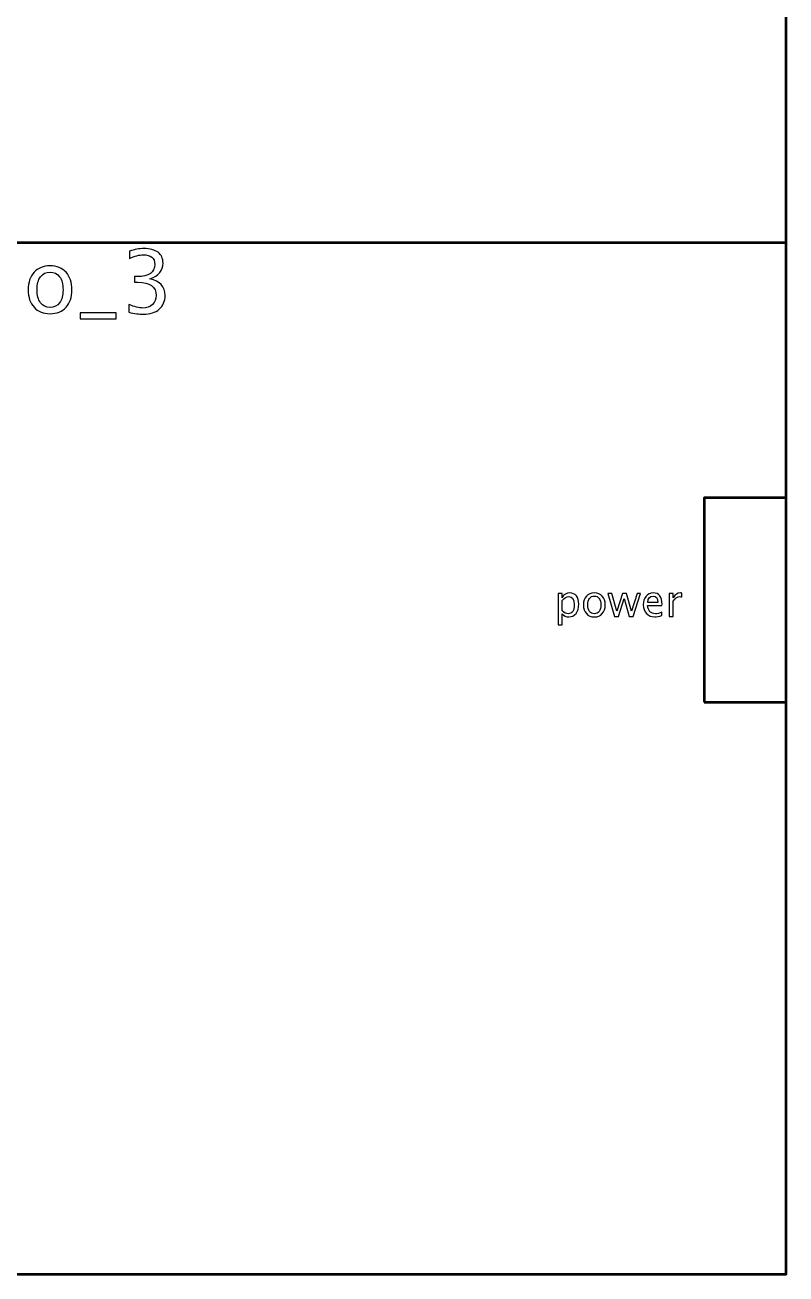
# Model space of a CAD drawing. Header units: centimetres. Extents: x -69 to 69, y -115 to 104.
# Drawn here: x -36.35 to -28.9, y 55.95 to 68.18 of the extents above; entities that cross this region are included whole.
import ezdxf

# ---------------------------------------------------------------- set-up
doc = ezdxf.new("R2010")
doc.units = ezdxf.units.CM
doc.header["$MEASUREMENT"] = 0
doc.layers.add('Layer 1', color=7, linetype='Continuous')

msp = doc.modelspace()

# ---------------------------------------------------------------- linework, layer by layer
at = {"layer": 'Layer 1', "lineweight": 53}
for points in [[(-58.1, 55.95), (-28.9, 55.95), (-28.9, 76.05), (-58.1, 76.05), (-58.1, 55.95)], [(-29.7, 61.55), (-28.9, 61.55), (-28.9, 63.55), (-29.7, 63.55), (-29.7, 61.55)]]:
    msp.add_lwpolyline(points, close=True, dxfattribs=at)
msp.add_open_spline([(-58.1, 66.05), (-58.1, 66.05), (-28.9, 66.05), (-28.9, 66.05)], degree=3, dxfattribs=at)
at = {"layer": 'Layer 1'}
for points, knots in [([(-35.3361, 65.36699), (-35.3361, 65.36699), (-35.3361, 65.44319), (-35.3361, 65.44319), (-35.3361, 65.44319), (-35.27796, 65.42005), (-35.23238, 65.40848), (-35.19894, 65.40848), (-35.19894, 65.40848), (-35.15957, 65.40848), (-35.12782, 65.41977), (-35.10341, 65.44249), (-35.10341, 65.44249), (-35.07899, 65.46521), (-35.06686, 65.49484), (-35.06686, 65.53125), (-35.06686, 65.53125), (-35.06686, 65.61761), (-35.12697, 65.66079), (-35.2472, 65.66079), (-35.2472, 65.66079), (-35.2472, 65.66079), (-35.27937, 65.66079), (-35.27937, 65.66079), (-35.27937, 65.66079), (-35.27937, 65.66079), (-35.27937, 65.7154), (-35.27937, 65.7154), (-35.27937, 65.7154), (-35.27937, 65.7154), (-35.25087, 65.71582), (-35.25087, 65.71582), (-35.25087, 65.71582), (-35.13784, 65.71582), (-35.08125, 65.75561), (-35.08125, 65.83534), (-35.08125, 65.83534), (-35.08125, 65.89786), (-35.11879, 65.92918), (-35.19372, 65.92918), (-35.19372, 65.92918), (-35.23393, 65.92918), (-35.27853, 65.91761), (-35.32763, 65.89447), (-35.32763, 65.89447), (-35.32763, 65.89447), (-35.32763, 65.96559), (-35.32763, 65.96559), (-35.32763, 65.96559), (-35.27951, 65.98196), (-35.23309, 65.99014), (-35.1885, 65.99014), (-35.1885, 65.99014), (-35.12782, 65.99014), (-35.08111, 65.97801), (-35.04866, 65.95374), (-35.04866, 65.95374), (-35.0162, 65.92961), (-34.99997, 65.89447), (-34.99997, 65.84847), (-34.99997, 65.84847), (-34.99997, 65.77664), (-35.04245, 65.72542), (-35.12754, 65.69494), (-35.12754, 65.69494), (-35.0289, 65.67194), (-34.97965, 65.61789), (-34.97965, 65.53252), (-34.97965, 65.53252), (-34.97965, 65.47494), (-34.9987, 65.42965), (-35.03666, 65.39677), (-35.03666, 65.39677), (-35.07462, 65.36389), (-35.12683, 65.34752), (-35.19315, 65.34752), (-35.19315, 65.34752), (-35.23097, 65.34752), (-35.27853, 65.35401), (-35.3361, 65.36699)], [0, 0, 0, 0, 0.04761905, 0.04761905, 0.04761905, 0.04761905, 0.0952381, 0.0952381, 0.0952381, 0.0952381, 0.14285714, 0.14285714, 0.14285714, 0.14285714, 0.19047619, 0.19047619, 0.19047619, 0.19047619, 0.23809524, 0.23809524, 0.23809524, 0.23809524, 0.28571429, 0.28571429, 0.28571429, 0.28571429, 0.33333333, 0.33333333, 0.33333333, 0.33333333, 0.38095238, 0.38095238, 0.38095238, 0.38095238, 0.42857143, 0.42857143, 0.42857143, 0.42857143, 0.47619048, 0.47619048, 0.47619048, 0.47619048, 0.52380952, 0.52380952, 0.52380952, 0.52380952, 0.57142857, 0.57142857, 0.57142857, 0.57142857, 0.61904762, 0.61904762, 0.61904762, 0.61904762, 0.66666667, 0.66666667, 0.66666667, 0.66666667, 0.71428571, 0.71428571, 0.71428571, 0.71428571, 0.76190476, 0.76190476, 0.76190476, 0.76190476, 0.80952381, 0.80952381, 0.80952381, 0.80952381, 0.85714286, 0.85714286, 0.85714286, 0.85714286, 0.9047619, 0.9047619, 0.9047619, 0.9047619, 1, 1, 1, 1]), ([(-36.10601, 65.3526), (-36.17191, 65.3526), (-36.22412, 65.37363), (-36.26251, 65.41568), (-36.26251, 65.41568), (-36.30103, 65.45773), (-36.32022, 65.51488), (-36.32022, 65.58699), (-36.32022, 65.58699), (-36.32022, 65.65895), (-36.30103, 65.71596), (-36.26251, 65.75787), (-36.26251, 65.75787), (-36.22412, 65.79978), (-36.17191, 65.82081), (-36.10601, 65.82081), (-36.10601, 65.82081), (-36.04011, 65.82081), (-35.9879, 65.79978), (-35.94952, 65.75787), (-35.94952, 65.75787), (-35.911, 65.71596), (-35.8918, 65.65895), (-35.8918, 65.58699), (-35.8918, 65.58699), (-35.8918, 65.51488), (-35.911, 65.45773), (-35.94952, 65.41568), (-35.94952, 65.41568), (-35.9879, 65.37363), (-36.04011, 65.3526), (-36.10601, 65.3526)], [0, 0, 0, 0, 0.11111111, 0.11111111, 0.11111111, 0.11111111, 0.22222222, 0.22222222, 0.22222222, 0.22222222, 0.33333333, 0.33333333, 0.33333333, 0.33333333, 0.44444444, 0.44444444, 0.44444444, 0.44444444, 0.55555556, 0.55555556, 0.55555556, 0.55555556, 0.66666667, 0.66666667, 0.66666667, 0.66666667, 0.77777778, 0.77777778, 0.77777778, 0.77777778, 1, 1, 1, 1]), ([(-36.10615, 65.41356), (-36.06594, 65.41356), (-36.03461, 65.42866), (-36.01231, 65.459), (-36.01231, 65.459), (-35.99016, 65.4892), (-35.97901, 65.53195), (-35.97901, 65.58699), (-35.97901, 65.58699), (-35.97901, 65.64188), (-35.99016, 65.68449), (-36.01231, 65.71469), (-36.01231, 65.71469), (-36.03461, 65.74475), (-36.06594, 65.75985), (-36.10615, 65.75985), (-36.10615, 65.75985), (-36.14651, 65.75985), (-36.17784, 65.74475), (-36.19985, 65.71469), (-36.19985, 65.71469), (-36.22201, 65.68449), (-36.23301, 65.64188), (-36.23301, 65.58699), (-36.23301, 65.58699), (-36.23301, 65.53195), (-36.22201, 65.4892), (-36.19985, 65.459), (-36.19985, 65.459), (-36.17784, 65.42866), (-36.14651, 65.41356), (-36.10615, 65.41356)], [0, 0, 0, 0, 0.11111111, 0.11111111, 0.11111111, 0.11111111, 0.22222222, 0.22222222, 0.22222222, 0.22222222, 0.33333333, 0.33333333, 0.33333333, 0.33333333, 0.44444444, 0.44444444, 0.44444444, 0.44444444, 0.55555556, 0.55555556, 0.55555556, 0.55555556, 0.66666667, 0.66666667, 0.66666667, 0.66666667, 0.77777778, 0.77777778, 0.77777778, 0.77777778, 1, 1, 1, 1]), ([(-35.81024, 65.3018), (-35.81024, 65.3018), (-35.81024, 65.36276), (-35.81024, 65.36276), (-35.81024, 65.36276), (-35.81024, 65.36276), (-35.45803, 65.36276), (-35.45803, 65.36276), (-35.45803, 65.36276), (-35.45803, 65.36276), (-35.45803, 65.3018), (-35.45803, 65.3018), (-35.45803, 65.3018), (-35.45803, 65.3018), (-35.81024, 65.3018), (-35.81024, 65.3018)], [0, 0, 0, 0, 0.2, 0.2, 0.2, 0.2, 0.4, 0.4, 0.4, 0.4, 0.6, 0.6, 0.6, 0.6, 1, 1, 1, 1]), ([(-31.13256, 62.30765), (-31.13256, 62.30765), (-31.13256, 62.61371), (-31.13256, 62.61371), (-31.13256, 62.61371), (-31.13256, 62.61371), (-31.09192, 62.61371), (-31.09192, 62.61371), (-31.09192, 62.61371), (-31.09192, 62.61371), (-31.09192, 62.57131), (-31.09192, 62.57131), (-31.09192, 62.57131), (-31.07527, 62.60271), (-31.05022, 62.61837), (-31.01685, 62.61837), (-31.01685, 62.61837), (-30.98983, 62.61837), (-30.96859, 62.60856), (-30.95307, 62.58888), (-30.95307, 62.58888), (-30.93755, 62.56919), (-30.92979, 62.54231), (-30.92979, 62.50824), (-30.92979, 62.50824), (-30.92979, 62.47112), (-30.9386, 62.44114), (-30.95617, 62.41842), (-30.95617, 62.41842), (-30.97374, 62.39563), (-30.99688, 62.38427), (-31.02553, 62.38427), (-31.02553, 62.38427), (-31.05213, 62.38427), (-31.07428, 62.39443), (-31.09192, 62.41482), (-31.09192, 62.41482), (-31.09192, 62.41482), (-31.09192, 62.30765), (-31.09192, 62.30765), (-31.09192, 62.30765), (-31.09192, 62.30765), (-31.13256, 62.30765), (-31.13256, 62.30765)], [0, 0, 0, 0, 0.08333333, 0.08333333, 0.08333333, 0.08333333, 0.16666667, 0.16666667, 0.16666667, 0.16666667, 0.25, 0.25, 0.25, 0.25, 0.33333333, 0.33333333, 0.33333333, 0.33333333, 0.41666667, 0.41666667, 0.41666667, 0.41666667, 0.5, 0.5, 0.5, 0.5, 0.58333333, 0.58333333, 0.58333333, 0.58333333, 0.66666667, 0.66666667, 0.66666667, 0.66666667, 0.75, 0.75, 0.75, 0.75, 0.83333333, 0.83333333, 0.83333333, 0.83333333, 1, 1, 1, 1]), ([(-30.77682, 62.38427), (-30.80977, 62.38427), (-30.83587, 62.39478), (-30.85506, 62.41581), (-30.85506, 62.41581), (-30.87432, 62.43683), (-30.88392, 62.46541), (-30.88392, 62.50146), (-30.88392, 62.50146), (-30.88392, 62.53744), (-30.87432, 62.56595), (-30.85506, 62.5869), (-30.85506, 62.5869), (-30.83587, 62.60786), (-30.80977, 62.61837), (-30.77682, 62.61837), (-30.77682, 62.61837), (-30.74387, 62.61837), (-30.71776, 62.60786), (-30.69857, 62.5869), (-30.69857, 62.5869), (-30.67931, 62.56595), (-30.66972, 62.53744), (-30.66972, 62.50146), (-30.66972, 62.50146), (-30.66972, 62.46541), (-30.67931, 62.43683), (-30.69857, 62.41581), (-30.69857, 62.41581), (-30.71776, 62.39478), (-30.74387, 62.38427), (-30.77682, 62.38427)], [0, 0, 0, 0, 0.11111111, 0.11111111, 0.11111111, 0.11111111, 0.22222222, 0.22222222, 0.22222222, 0.22222222, 0.33333333, 0.33333333, 0.33333333, 0.33333333, 0.44444444, 0.44444444, 0.44444444, 0.44444444, 0.55555556, 0.55555556, 0.55555556, 0.55555556, 0.66666667, 0.66666667, 0.66666667, 0.66666667, 0.77777778, 0.77777778, 0.77777778, 0.77777778, 1, 1, 1, 1]), ([(-30.11521, 62.39655), (-30.14252, 62.38836), (-30.16587, 62.38427), (-30.18535, 62.38427), (-30.18535, 62.38427), (-30.21858, 62.38427), (-30.2456, 62.39528), (-30.26641, 62.41722), (-30.26641, 62.41722), (-30.28723, 62.43916), (-30.29767, 62.4676), (-30.29767, 62.50259), (-30.29767, 62.50259), (-30.29767, 62.53653), (-30.2885, 62.5644), (-30.27008, 62.5862), (-30.27008, 62.5862), (-30.25167, 62.60793), (-30.2281, 62.61879), (-30.19939, 62.61879), (-30.19939, 62.61879), (-30.17222, 62.61879), (-30.1512, 62.60913), (-30.13638, 62.5898), (-30.13638, 62.5898), (-30.12156, 62.57046), (-30.11416, 62.54309), (-30.11416, 62.5076), (-30.11416, 62.5076), (-30.11416, 62.5076), (-30.11437, 62.49518), (-30.11437, 62.49518), (-30.11437, 62.49518), (-30.11437, 62.49518), (-30.25618, 62.49518), (-30.25618, 62.49518), (-30.25618, 62.49518), (-30.25026, 62.44156), (-30.22408, 62.41475), (-30.17773, 62.41475), (-30.17773, 62.41475), (-30.16072, 62.41475), (-30.13991, 62.41955), (-30.11521, 62.42914), (-30.11521, 62.42914), (-30.11521, 62.42914), (-30.11521, 62.39655), (-30.11521, 62.39655)], [0, 0, 0, 0, 0.07692308, 0.07692308, 0.07692308, 0.07692308, 0.15384615, 0.15384615, 0.15384615, 0.15384615, 0.23076923, 0.23076923, 0.23076923, 0.23076923, 0.30769231, 0.30769231, 0.30769231, 0.30769231, 0.38461538, 0.38461538, 0.38461538, 0.38461538, 0.46153846, 0.46153846, 0.46153846, 0.46153846, 0.53846154, 0.53846154, 0.53846154, 0.53846154, 0.61538462, 0.61538462, 0.61538462, 0.61538462, 0.69230769, 0.69230769, 0.69230769, 0.69230769, 0.76923077, 0.76923077, 0.76923077, 0.76923077, 0.84615385, 0.84615385, 0.84615385, 0.84615385, 1, 1, 1, 1]), ([(-30.04402, 62.38935), (-30.04402, 62.38935), (-30.04402, 62.61371), (-30.04402, 62.61371), (-30.04402, 62.61371), (-30.04402, 62.61371), (-30.00338, 62.61371), (-30.00338, 62.61371), (-30.00338, 62.61371), (-30.00338, 62.61371), (-30.00338, 62.57131), (-30.00338, 62.57131), (-30.00338, 62.57131), (-29.98722, 62.60271), (-29.9638, 62.61837), (-29.93304, 62.61837), (-29.93304, 62.61837), (-29.92887, 62.61837), (-29.9245, 62.61802), (-29.91998, 62.61731), (-29.91998, 62.61731), (-29.91998, 62.61731), (-29.91998, 62.57928), (-29.91998, 62.57928), (-29.91998, 62.57928), (-29.92704, 62.58161), (-29.93325, 62.58281), (-29.93861, 62.58281), (-29.93861, 62.58281), (-29.96443, 62.58281), (-29.98602, 62.56757), (-30.00338, 62.53702), (-30.00338, 62.53702), (-30.00338, 62.53702), (-30.00338, 62.38935), (-30.00338, 62.38935), (-30.00338, 62.38935), (-30.00338, 62.38935), (-30.04402, 62.38935), (-30.04402, 62.38935)], [0, 0, 0, 0, 0.09090909, 0.09090909, 0.09090909, 0.09090909, 0.18181818, 0.18181818, 0.18181818, 0.18181818, 0.27272727, 0.27272727, 0.27272727, 0.27272727, 0.36363636, 0.36363636, 0.36363636, 0.36363636, 0.45454545, 0.45454545, 0.45454545, 0.45454545, 0.54545455, 0.54545455, 0.54545455, 0.54545455, 0.63636364, 0.63636364, 0.63636364, 0.63636364, 0.72727273, 0.72727273, 0.72727273, 0.72727273, 0.81818182, 0.81818182, 0.81818182, 0.81818182, 1, 1, 1, 1]), ([(-31.09192, 62.44283), (-31.07097, 62.42413), (-31.051, 62.41475), (-31.03202, 62.41475), (-31.03202, 62.41475), (-31.01332, 62.41475), (-30.99886, 62.42258), (-30.9887, 62.43817), (-30.9887, 62.43817), (-30.97847, 62.45377), (-30.97339, 62.47571), (-30.97339, 62.50407), (-30.97339, 62.50407), (-30.97339, 62.55657), (-30.99074, 62.58281), (-31.02546, 62.58281), (-31.02546, 62.58281), (-31.04818, 62.58281), (-31.07033, 62.57054), (-31.09192, 62.54591), (-31.09192, 62.54591), (-31.09192, 62.54591), (-31.09192, 62.44283), (-31.09192, 62.44283)], [0, 0, 0, 0, 0.14285714, 0.14285714, 0.14285714, 0.14285714, 0.28571429, 0.28571429, 0.28571429, 0.28571429, 0.42857143, 0.42857143, 0.42857143, 0.42857143, 0.57142857, 0.57142857, 0.57142857, 0.57142857, 0.71428571, 0.71428571, 0.71428571, 0.71428571, 1, 1, 1, 1]), ([(-30.77689, 62.41475), (-30.75678, 62.41475), (-30.74112, 62.4223), (-30.72997, 62.43747), (-30.72997, 62.43747), (-30.71889, 62.45257), (-30.71332, 62.47395), (-30.71332, 62.50146), (-30.71332, 62.50146), (-30.71332, 62.52891), (-30.71889, 62.55022), (-30.72997, 62.56531), (-30.72997, 62.56531), (-30.74112, 62.58034), (-30.75678, 62.58789), (-30.77689, 62.58789), (-30.77689, 62.58789), (-30.79707, 62.58789), (-30.81273, 62.58034), (-30.82374, 62.56531), (-30.82374, 62.56531), (-30.83481, 62.55022), (-30.84032, 62.52891), (-30.84032, 62.50146), (-30.84032, 62.50146), (-30.84032, 62.47395), (-30.83481, 62.45257), (-30.82374, 62.43747), (-30.82374, 62.43747), (-30.81273, 62.4223), (-30.79707, 62.41475), (-30.77689, 62.41475)], [0, 0, 0, 0, 0.11111111, 0.11111111, 0.11111111, 0.11111111, 0.22222222, 0.22222222, 0.22222222, 0.22222222, 0.33333333, 0.33333333, 0.33333333, 0.33333333, 0.44444444, 0.44444444, 0.44444444, 0.44444444, 0.55555556, 0.55555556, 0.55555556, 0.55555556, 0.66666667, 0.66666667, 0.66666667, 0.66666667, 0.77777778, 0.77777778, 0.77777778, 0.77777778, 1, 1, 1, 1]), ([(-30.57982, 62.38935), (-30.57982, 62.38935), (-30.64417, 62.61371), (-30.64417, 62.61371), (-30.64417, 62.61371), (-30.64417, 62.61371), (-30.60452, 62.61371), (-30.60452, 62.61371), (-30.60452, 62.61371), (-30.60452, 62.61371), (-30.5552, 62.43951), (-30.5552, 62.43951), (-30.5552, 62.43951), (-30.5552, 62.43951), (-30.502, 62.61371), (-30.502, 62.61371), (-30.502, 62.61371), (-30.502, 62.61371), (-30.46136, 62.61371), (-30.46136, 62.61371), (-30.46136, 62.61371), (-30.46136, 62.61371), (-30.41458, 62.4398), (-30.41458, 62.4398), (-30.41458, 62.4398), (-30.41458, 62.4398), (-30.358, 62.61371), (-30.358, 62.61371), (-30.358, 62.61371), (-30.358, 62.61371), (-30.32329, 62.61371), (-30.32329, 62.61371), (-30.32329, 62.61371), (-30.32329, 62.61371), (-30.39652, 62.38935), (-30.39652, 62.38935), (-30.39652, 62.38935), (-30.39652, 62.38935), (-30.43716, 62.38935), (-30.43716, 62.38935), (-30.43716, 62.38935), (-30.43716, 62.38935), (-30.48528, 62.56433), (-30.48528, 62.56433), (-30.48528, 62.56433), (-30.48528, 62.56433), (-30.53918, 62.38935), (-30.53918, 62.38935), (-30.53918, 62.38935), (-30.53918, 62.38935), (-30.57982, 62.38935), (-30.57982, 62.38935)], [0, 0, 0, 0, 0.07142857, 0.07142857, 0.07142857, 0.07142857, 0.14285714, 0.14285714, 0.14285714, 0.14285714, 0.21428571, 0.21428571, 0.21428571, 0.21428571, 0.28571429, 0.28571429, 0.28571429, 0.28571429, 0.35714286, 0.35714286, 0.35714286, 0.35714286, 0.42857143, 0.42857143, 0.42857143, 0.42857143, 0.5, 0.5, 0.5, 0.5, 0.57142857, 0.57142857, 0.57142857, 0.57142857, 0.64285714, 0.64285714, 0.64285714, 0.64285714, 0.71428571, 0.71428571, 0.71428571, 0.71428571, 0.78571429, 0.78571429, 0.78571429, 0.78571429, 0.85714286, 0.85714286, 0.85714286, 0.85714286, 1, 1, 1, 1]), ([(-30.25407, 62.52566), (-30.25407, 62.52566), (-30.15501, 62.52566), (-30.15501, 62.52566), (-30.15501, 62.52566), (-30.15501, 62.56743), (-30.1706, 62.58832), (-30.20172, 62.58832), (-30.20172, 62.58832), (-30.23304, 62.58832), (-30.25047, 62.56743), (-30.25407, 62.52566)], [0, 0, 0, 0, 0.25, 0.25, 0.25, 0.25, 0.5, 0.5, 0.5, 0.5, 1, 1, 1, 1])]:
    msp.add_open_spline(points, degree=3, knots=knots, dxfattribs=at)

doc.saveas('drawing.dxf')
